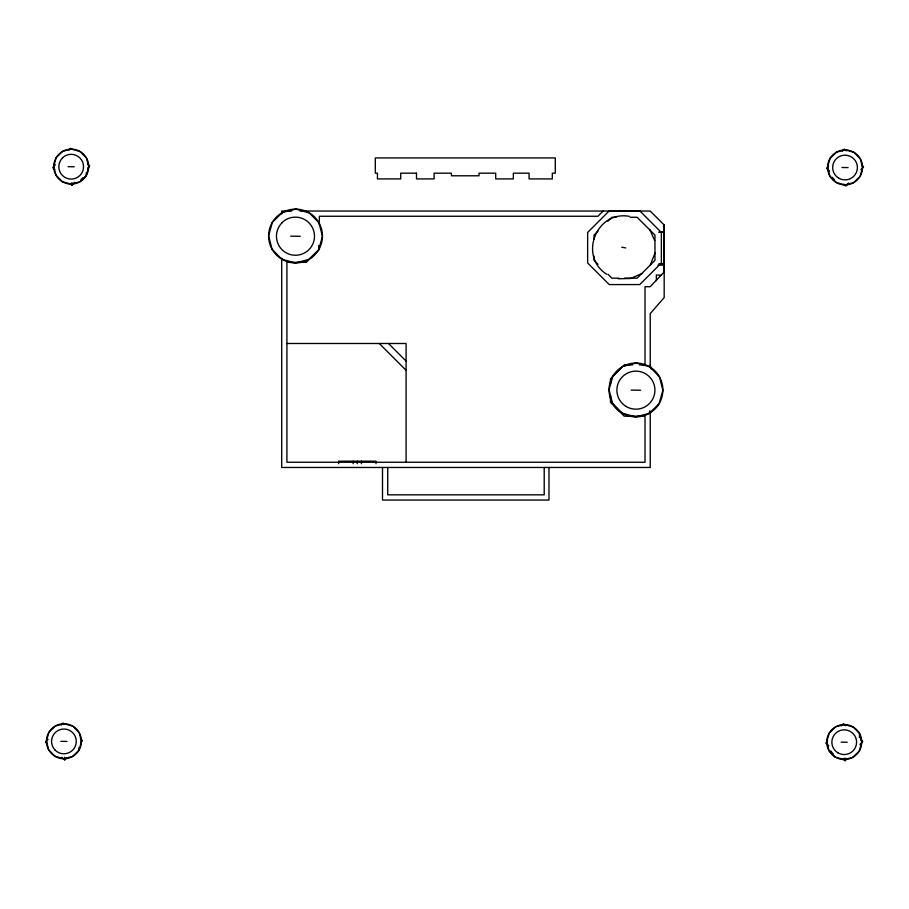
<?xml version="1.0" encoding="UTF-8"?>
<svg xmlns="http://www.w3.org/2000/svg" width="909" height="909" viewBox="0 0 909 909"><rect width="100%" height="100%" fill="white"/><g stroke="black" fill="none" stroke-linecap="round" stroke-linejoin="round"><path stroke-width="1.36" d="M650.23 367.418L650.242 313.605L664.184 297.573L664.184 224.989L650.219 211.047L300.106 211.047M664.184 248.191L664.184 232.193L659.161 232.204M338.648 463.704L338.648 461.193L375.996 461.193L375.996 463.704M353.169 463.704L353.181 461.193M357.317 463.704L357.328 461.193M361.464 463.704L361.475 461.193M86.253 175.551L88.718 166.836L86.48 158.052L80.162 151.564L71.447 149.099L62.664 151.337L56.176 157.655L53.711 166.37L55.949 175.153L62.266 181.641L70.982 184.107L79.765 181.868L86.253 175.551L86.287 172.858M78.981 750.209L81.446 741.483L79.219 732.711L72.89 726.211L64.175 723.757L55.392 725.984L48.904 732.313L46.45 741.028L48.677 749.811L54.994 756.299L63.721 758.754L72.493 756.527L78.981 750.209L79.026 747.516M318.661 249.805L322.445 236.385L319.014 222.875L309.287 212.888L295.868 209.104L282.358 212.536L272.382 222.262L268.598 235.681L272.03 249.191L281.756 259.167L295.164 262.951L308.674 259.519L318.661 249.805L318.718 245.544M859.471 737.551L859.516 733.518L853.199 727.018L844.484 724.564L835.701 726.791L829.213 733.12L826.747 741.835L828.985 750.618L835.303 757.106L844.018 759.56L852.801 757.333L859.289 751.016L861.755 742.289L859.516 733.518M649.106 413.447L659.093 403.721L662.877 390.302L659.445 376.803L649.719 366.816L636.3 363.032L622.79 366.463L612.814 376.19L609.03 389.597L612.461 403.107L622.176 413.095L635.596 416.879L649.106 413.447L649.912 410.8M650.401 264.746L655.003 253.054M55.369 164.677L52.722 167.574L54.745 169.438M68.539 150.303L70.402 148.281M69.993 183.402L72.016 185.266L74.811 182.209M87.843 167.995L89.707 165.961L87.673 164.097M48.097 739.335L45.45 742.233L47.484 744.096M61.278 724.962L63.13 722.928M61.857 757.265L64.755 759.913L66.607 757.89M80.571 742.653L82.435 740.619L80.401 738.756M828.429 166.347L826.565 168.381L829.61 171.176M842.393 151.11L844.245 149.087L846.177 150.849M848.654 183.027L845.87 186.072L843.836 184.209M860.903 169.665L863.55 166.767L861.516 164.904M827.622 741.005L825.758 743.039L828.803 745.834M841.575 725.768L843.438 723.734L845.472 725.598M843.029 758.867L845.052 760.719L846.915 758.697M859.948 744.471L862.743 741.426L860.709 739.562M603.133 211.047L597.917 216.262L319.343 216.262L319.343 224.523M598.008 231.136L594.043 235.101L594.043 239.306M607.916 221.228L611.882 217.262L616.086 217.262M641.947 273.495L630.835 278.461L618.268 278.79M629.267 216.331C596.304 210.354 578.34 256.179 606.576 274.188M657.9 265.144L664.184 265.133M291.607 211.047L281.699 211.047L281.699 213.854M630.107 217.262L637.118 217.262L654.969 235.101L654.969 260.338L637.118 278.177L624.506 278.177M658.968 232.215L664.184 232.215M658.98 263.678L664.195 263.678M618.893 278.177L611.882 278.177L607.916 274.211M286.914 343.488L406.096 343.488L406.096 462.249M632.63 364.884L624.369 364.884L610.473 378.792L610.473 384.348M639.516 364.884L645.015 364.884L645.015 286.699L650.23 286.699L664.184 271.961L664.184 224.989M841.939 167.495L848.097 167.586M68.095 166.688L74.254 166.767M290.721 236.17L300.197 236.295M631.141 390.097L640.618 390.222M841.132 742.153L847.199 742.233M60.823 741.346L66.982 741.426M661.593 275.268L656.366 275.007L656.378 280.642M621.767 247.214L625.778 247.918M598.008 264.303L594.043 260.338L594.043 256.133M388.495 343.488L406.096 361.089M379.28 343.488L406.096 370.304M649.708 229.386L654.673 240.499M650.23 364.884L651.185 368.884M844.938 758.015L845.052 760.719M71.902 182.55L72.016 185.266M64.63 757.208L64.755 759.913M650.23 411.993L650.23 467.465L281.699 467.465L281.699 258.179M610.473 395.46L610.473 402.414L624.244 416.186L645.015 416.186L645.015 462.249L286.914 462.249L286.914 262.337L306.31 262.337L319.343 249.305L319.343 246.555M548.979 467.465L548.979 500.052L382.507 500.052L382.507 467.465M544.207 467.465L544.207 494.837L387.723 494.837L387.723 467.465M282.097 222.569A19.021 19.021 0 0 1 309.06 222.921A19.021 19.021 0 0 1 308.753 249.85A19.021 19.021 0 0 1 281.835 249.498A19.021 19.021 0 0 1 282.233 222.58M833.394 754.05A16.067 16.067 0 0 1 830.69 750.845M55.085 750.039A12.362 12.362 0 0 1 55.279 732.54A12.362 12.362 0 0 1 72.777 732.768A12.362 12.362 0 0 1 72.515 750.266A12.362 12.362 0 0 1 54.983 750.039M83.06 177.596A16.067 16.067 0 0 1 80.992 179.493M62.482 157.848A12.362 12.362 0 0 1 80.015 158.086A12.362 12.362 0 0 1 79.822 175.585A12.362 12.362 0 0 1 62.323 175.346A12.362 12.362 0 0 1 62.585 157.859M834.201 179.403A16.067 16.067 0 0 1 832.303 177.335M416.504 173.176L416.504 178.914L434.127 178.914L434.127 173.176L451.432 173.176L451.432 175.789L479.009 175.789L479.009 173.176L495.7 173.176L495.7 178.914L513.324 178.914L513.324 173.176L529.072 173.176L529.072 178.914L552.331 178.914L552.331 173.176L555.274 173.176L555.274 157.927L375.315 157.927L375.315 173.176L377.44 173.176L377.44 178.914L400.699 178.914L400.699 173.176L416.504 173.176M830.019 158.461L827.554 167.176L829.792 175.96L836.11 182.448L844.825 184.913L853.608 182.675L860.096 176.357L862.561 167.642L860.334 158.859L854.005 152.371L845.29 149.905L836.507 152.144L830.019 158.461M609.235 210.865L587.646 232.454L587.646 262.985L609.235 284.574L639.766 284.574L661.354 262.985L661.354 232.454L639.766 210.865L609.235 210.865M281.756 259.167A26.929 26.929 0 0 0 322.445 236.385A26.929 26.929 0 0 0 282.358 212.536A26.929 26.929 0 0 0 281.756 259.167M626.176 406.505A19.021 19.021 0 0 0 654.923 390.404A19.021 19.021 0 0 0 626.608 373.565A19.021 19.021 0 0 0 626.176 406.505M622.176 413.095A26.929 26.929 0 0 0 662.877 390.302A26.929 26.929 0 0 0 622.79 366.463A26.929 26.929 0 0 0 622.176 413.095M837.905 752.822A12.362 12.362 0 0 0 856.585 742.358A12.362 12.362 0 0 0 838.178 731.404A12.362 12.362 0 0 0 837.905 752.822M835.303 757.106A17.498 17.498 0 0 0 861.755 742.289A17.498 17.498 0 0 0 835.701 726.791A17.498 17.498 0 0 0 835.303 757.106M54.994 756.299A17.498 17.498 0 0 0 81.446 741.483A17.498 17.498 0 0 0 55.392 725.984A17.498 17.498 0 0 0 54.994 756.299M62.266 181.641A17.498 17.498 0 0 0 88.718 166.836A17.498 17.498 0 0 0 62.664 151.337A17.498 17.498 0 0 0 62.266 181.641M838.712 178.164A12.362 12.362 0 0 0 857.392 167.699A12.362 12.362 0 0 0 838.984 156.757A12.362 12.362 0 0 0 838.712 178.164M836.11 182.448A17.498 17.498 0 0 0 862.561 167.642A17.498 17.498 0 0 0 836.507 152.144A17.498 17.498 0 0 0 836.11 182.448"/></g></svg>
